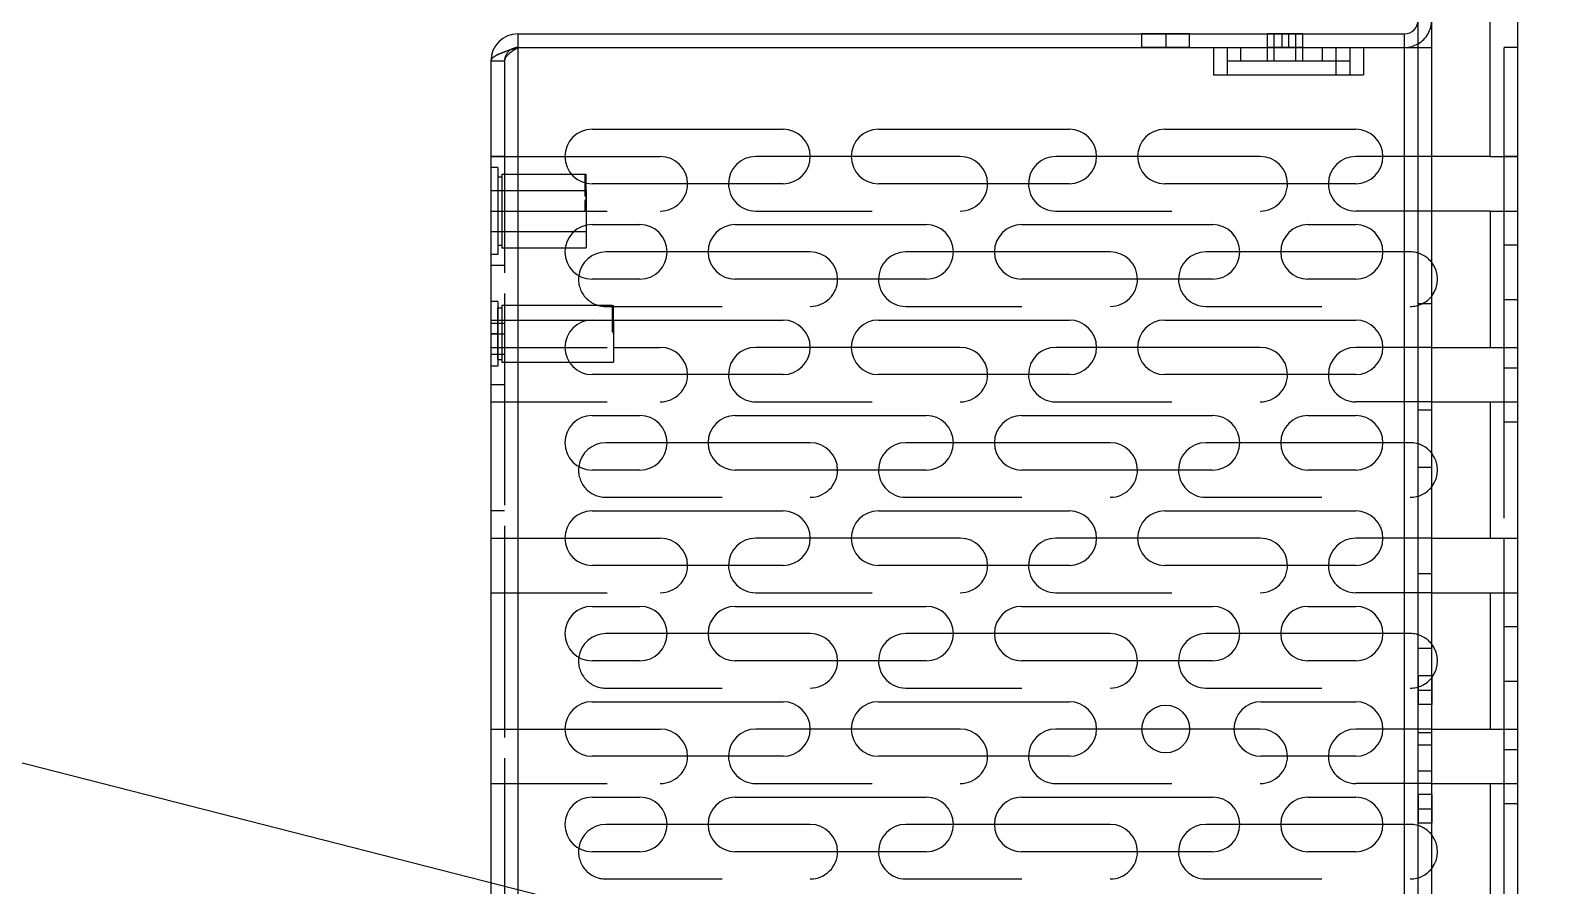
# Model space of a CAD drawing. Header units: millimetres. Extents: x 0 to 8948, y -1340 to 1100.
# Drawn here: x 1849.9 to 1960.7, y 618.4 to 681.2 of the extents above; entities that cross this region are included whole.
import ezdxf

# ---------------------------------------------------------------- set-up
doc = ezdxf.new("R2010")
doc.units = ezdxf.units.MM
doc.header["$LTSCALE"] = 85.25
doc.linetypes.add('HIDDEN', pattern=[0.2, 0.1, -0.1])
doc.layers.get('0').update_dxf_attribs({"linetype": 'CONTINUOUS'})
doc.layers.add('02___PRT_ALL_AXES', color=7, linetype='CONTINUOUS')
doc.layers.add('DEFAULT_2', color=8, linetype='HIDDEN')

msp = doc.modelspace()

# ---------------------------------------------------------------- linework, layer by layer
msp.add_line((0, 1100), (4304.922, 0))
at = {"color": 3, "linetype": 'Continuous'}
for p, q in [((1951.645, 454.448), (1951.645, 709.948)), ((1885.645, 680.948), (1950.645, 680.948)), ((1885.645, 470.948), (1885.645, 679.948)), ((1885.645, 679.948), (1936.645, 679.948)), ((1936.645, 679.948), (1936.645, 677.948)), ((1937.645, 679.948), (1937.645, 677.948)), ((1945.645, 677.948), (1945.645, 679.948)), ((1946.645, 679.948), (1946.645, 677.948)), ((1946.645, 679.948), (1951.645, 679.948)), ((1950.645, 524.598), (1950.645, 679.948)), ((1883.645, 678.948), (1883.645, 471.948)), ((1936.645, 677.948), (1946.645, 677.948)), ((1891.074, 673.948), (1905.074, 673.948)), ((1912.074, 673.948), (1926.074, 673.948)), ((1933.074, 673.948), (1947.074, 673.948)), ((1905.074, 669.948), (1891.074, 669.948)), ((1926.074, 669.948), (1912.074, 669.948)), ((1947.074, 669.948), (1933.074, 669.948)), ((1891.074, 666.948), (1894.574, 666.948)), ((1901.574, 666.948), (1915.574, 666.948)), ((1922.574, 666.948), (1936.574, 666.948)), ((1943.574, 666.948), (1947.074, 666.948)), ((1894.574, 662.948), (1891.074, 662.948)), ((1915.574, 662.948), (1901.574, 662.948)), ((1936.574, 662.948), (1922.574, 662.948)), ((1947.074, 662.948), (1943.574, 662.948)), ((1891.074, 659.948), (1905.074, 659.948)), ((1912.074, 659.948), (1926.074, 659.948)), ((1933.074, 659.948), (1947.074, 659.948)), ((1957.945, 657.948), (1957.945, 653.948)), ((1905.074, 655.948), (1891.074, 655.948)), ((1926.074, 655.948), (1912.074, 655.948)), ((1947.074, 655.948), (1933.074, 655.948)), ((1891.074, 652.948), (1894.574, 652.948)), ((1901.574, 652.948), (1915.574, 652.948)), ((1922.574, 652.948), (1936.574, 652.948)), ((1943.574, 652.948), (1947.074, 652.948)), ((1894.574, 648.948), (1891.074, 648.948)), ((1915.574, 648.948), (1901.574, 648.948)), ((1936.574, 648.948), (1922.574, 648.948)), ((1947.074, 648.948), (1943.574, 648.948)), ((1891.074, 645.948), (1905.074, 645.948)), ((1912.074, 645.948), (1926.074, 645.948)), ((1933.074, 645.948), (1947.074, 645.948)), ((1957.945, 643.948), (1957.945, 639.948)), ((1905.074, 641.948), (1891.074, 641.948)), ((1926.074, 641.948), (1912.074, 641.948)), ((1947.074, 641.948), (1933.074, 641.948)), ((1891.074, 638.948), (1894.574, 638.948)), ((1901.574, 638.948), (1915.574, 638.948)), ((1922.574, 638.948), (1936.574, 638.948)), ((1943.574, 638.948), (1947.074, 638.948)), ((1894.574, 634.948), (1891.074, 634.948)), ((1915.574, 634.948), (1901.574, 634.948)), ((1936.574, 634.948), (1922.574, 634.948)), ((1947.074, 634.948), (1943.574, 634.948)), ((1891.074, 631.948), (1905.074, 631.948)), ((1912.074, 631.948), (1926.074, 631.948)), ((1940.145, 631.948), (1947.074, 631.948)), ((1957.945, 629.948), (1957.945, 625.948)), ((1905.074, 627.948), (1891.074, 627.948)), ((1926.074, 627.948), (1912.074, 627.948)), ((1947.074, 627.948), (1940.145, 627.948)), ((1891.074, 624.948), (1894.574, 624.948)), ((1901.574, 624.948), (1915.574, 624.948)), ((1922.574, 624.948), (1936.574, 624.948)), ((1943.574, 624.948), (1947.074, 624.948)), ((1894.574, 620.948), (1891.074, 620.948)), ((1915.574, 620.948), (1901.574, 620.948)), ((1936.574, 620.948), (1922.574, 620.948)), ((1947.074, 620.948), (1943.574, 620.948))]:
    msp.add_line(p, q, dxfattribs=at)
at = {"color": 7, "linetype": 'Continuous'}
for p, q in [((1952.645, 589.948), (1952.645, 683.948)), ((1956.945, 671.948), (1956.945, 683.948)), ((1958.945, 683.948), (1958.945, 671.948)), ((1885.645, 679.948), (1885.645, 680.948)), ((1950.645, 679.948), (1950.645, 680.948)), ((1936.645, 679.948), (1946.645, 679.948)), ((1946.645, 678.948), (1945.645, 678.948)), ((1889.083, 671.948), (1896.074, 671.948)), ((1907.066, 671.948), (1903.074, 671.948)), ((1918.074, 671.948), (1910.083, 671.948)), ((1928.066, 671.948), (1925.074, 671.948)), ((1940.074, 671.948), (1931.083, 671.948)), ((1956.945, 671.948), (1958.945, 671.948)), ((1890.545, 670.642), (1890.545, 670.63)), ((1890.545, 670.642), (1890.645, 670.642)), ((1890.545, 670.63), (1890.645, 670.63)), ((1890.545, 670.306), (1890.545, 670.215)), ((1890.545, 670.306), (1890.645, 670.306)), ((1890.645, 670.298), (1890.545, 670.298)), ((1890.645, 670.255), (1890.545, 670.255)), ((1890.645, 670.242), (1890.545, 670.242)), ((1890.645, 670.238), (1890.545, 670.238)), ((1890.545, 670.215), (1890.645, 670.215)), ((1890.645, 670), (1890.645, 670.648)), ((1956.945, 667.948), (1956.945, 657.948)), ((1956.945, 667.948), (1958.945, 667.948)), ((1958.945, 667.948), (1958.945, 598.562)), ((1896.566, 664.948), (1892.074, 664.948)), ((1907.074, 664.948), (1899.583, 664.948)), ((1917.566, 664.948), (1914.074, 664.948)), ((1929.074, 664.948), (1920.583, 664.948)), ((1938.566, 664.948), (1936.074, 664.948)), ((1949.066, 664.948), (1941.583, 664.948)), ((1892.545, 659.693), (1892.545, 659.61)), ((1892.545, 659.693), (1892.645, 659.693)), ((1892.645, 659.675), (1892.545, 659.675)), ((1892.545, 659.61), (1892.645, 659.61)), ((1892.645, 658.948), (1892.645, 659.948)), ((1892.645, 657.948), (1896.074, 657.948)), ((1907.066, 657.948), (1903.074, 657.948)), ((1918.074, 657.948), (1910.083, 657.948)), ((1928.066, 657.948), (1925.074, 657.948)), ((1940.074, 657.948), (1931.083, 657.948)), ((1949.066, 657.948), (1947.074, 657.948)), ((1952.645, 657.948), (1958.945, 657.948)), ((1952.645, 653.948), (1958.945, 653.948)), ((1956.945, 653.948), (1956.945, 643.948)), ((1896.566, 650.948), (1892.074, 650.948)), ((1907.074, 650.948), (1899.583, 650.948)), ((1917.566, 650.948), (1914.074, 650.948)), ((1929.074, 650.948), (1920.583, 650.948)), ((1938.566, 650.948), (1936.074, 650.948)), ((1949.066, 650.948), (1941.583, 650.948)), ((1889.083, 643.948), (1896.074, 643.948)), ((1907.066, 643.948), (1903.074, 643.948)), ((1918.074, 643.948), (1910.083, 643.948)), ((1928.066, 643.948), (1925.074, 643.948)), ((1940.074, 643.948), (1931.083, 643.948)), ((1949.066, 643.948), (1947.074, 643.948)), ((1952.645, 643.948), (1958.945, 643.948)), ((1952.645, 639.948), (1958.945, 639.948)), ((1956.945, 639.948), (1956.945, 629.948)), ((1896.566, 636.948), (1892.074, 636.948)), ((1907.074, 636.948), (1899.583, 636.948)), ((1917.566, 636.948), (1914.074, 636.948)), ((1929.074, 636.948), (1920.583, 636.948)), ((1938.566, 636.948), (1936.074, 636.948)), ((1949.066, 636.948), (1941.583, 636.948)), ((1889.083, 629.948), (1896.074, 629.948)), ((1907.066, 629.948), (1903.074, 629.948)), ((1918.074, 629.948), (1910.083, 629.948)), ((1928.066, 629.948), (1925.074, 629.948)), ((1934.885, 629.948), (1931.404, 629.948)), ((1940.074, 629.948), (1938.156, 629.948)), ((1949.066, 629.948), (1947.074, 629.948)), ((1952.645, 629.948), (1958.945, 629.948)), ((1952.645, 625.948), (1958.945, 625.948)), ((1956.945, 625.948), (1956.945, 615.948)), ((1896.566, 622.948), (1892.074, 622.948)), ((1907.074, 622.948), (1899.583, 622.948)), ((1917.566, 622.948), (1914.074, 622.948)), ((1929.074, 622.948), (1920.583, 622.948)), ((1938.566, 622.948), (1936.074, 622.948)), ((1949.066, 622.948), (1941.583, 622.948))]:
    msp.add_line(p, q, dxfattribs=at)
at = {"color": 3, "linetype": 'Continuous'}
for centre, radius, start, end in [((1950.645, 681.948), 1, 270, 0), ((1885.645, 678.948), 2, 90, 180), ((1891.074, 671.948), 2, 90, 270), ((1905.074, 671.948), 2, 270, 90), ((1912.074, 671.948), 2, 90, 270), ((1926.074, 671.948), 2, 270, 90), ((1933.074, 671.948), 2, 90, 270), ((1947.074, 671.948), 2, 270, 90), ((1891.074, 664.948), 2, 90, 270), ((1894.574, 664.948), 2, 270, 90), ((1901.574, 664.948), 2, 90, 270), ((1915.574, 664.948), 2, 270, 90), ((1922.574, 664.948), 2, 90, 270), ((1936.574, 664.948), 2, 270, 90), ((1943.574, 664.948), 2, 90, 270), ((1947.074, 664.948), 2, 270, 90), ((1891.074, 657.948), 2, 90, 270), ((1905.074, 657.948), 2, 270, 90), ((1912.074, 657.948), 2, 90, 270), ((1926.074, 657.948), 2, 270, 90), ((1933.074, 657.948), 2, 90, 270), ((1947.074, 657.948), 2, 270, 90), ((1891.074, 650.948), 2, 90, 270), ((1894.574, 650.948), 2, 270, 90), ((1901.574, 650.948), 2, 90, 270), ((1915.574, 650.948), 2, 270, 90), ((1922.574, 650.948), 2, 90, 270), ((1936.574, 650.948), 2, 270, 90), ((1943.574, 650.948), 2, 90, 270), ((1947.074, 650.948), 2, 270, 90), ((1891.074, 643.948), 2, 90, 270), ((1905.074, 643.948), 2, 270, 90), ((1912.074, 643.948), 2, 90, 270), ((1926.074, 643.948), 2, 270, 90), ((1933.074, 643.948), 2, 90, 270), ((1947.074, 643.948), 2, 270, 90), ((1891.074, 636.948), 2, 90, 270), ((1894.574, 636.948), 2, 270, 90), ((1901.574, 636.948), 2, 90, 270), ((1915.574, 636.948), 2, 270, 90), ((1922.574, 636.948), 2, 90, 270), ((1936.574, 636.948), 2, 270, 90), ((1943.574, 636.948), 2, 90, 270), ((1947.074, 636.948), 2, 270, 90), ((1891.074, 629.948), 2, 90, 270), ((1905.074, 629.948), 2, 270, 90), ((1912.074, 629.948), 2, 90, 270), ((1926.074, 629.948), 2, 270, 90), ((1940.145, 629.948), 2, 90, 270), ((1947.074, 629.948), 2, 270, 90), ((1891.074, 622.948), 2, 90, 270), ((1894.574, 622.948), 2, 270, 90), ((1901.574, 622.948), 2, 90, 270), ((1915.574, 622.948), 2, 270, 90), ((1922.574, 622.948), 2, 90, 270), ((1936.574, 622.948), 2, 270, 90), ((1943.574, 622.948), 2, 90, 270), ((1947.074, 622.948), 2, 270, 90)]:
    msp.add_arc(centre, radius, start, end, dxfattribs=at)
at = {"color": 7, "linetype": 'Continuous'}
for centre, radius, start, end in [((1885.645, 678.948), 1, 90, 125.03149), ((1950.645, 681.948), 2, 271.54103, 300), ((1896.074, 669.948), 2, 0, 90), ((1903.074, 669.948), 2, 90, 180), ((1918.074, 669.948), 2, 0, 90), ((1925.074, 669.948), 2, 90, 180), ((1940.074, 669.948), 2, 0, 90), ((1892.074, 662.948), 2, 90, 172.45665), ((1907.074, 662.948), 2, 0, 90), ((1914.074, 662.948), 2, 90, 180), ((1929.074, 662.948), 2, 0, 90), ((1936.074, 662.948), 2, 90, 180), ((1951.074, 662.948), 2, 321.87082, 38.12918), ((1896.074, 655.948), 2, 0, 90), ((1903.074, 655.948), 2, 90, 180), ((1918.074, 655.948), 2, 0, 90), ((1925.074, 655.948), 2, 90, 180), ((1940.074, 655.948), 2, 0, 90), ((1947.074, 655.948), 2, 90, 180), ((1892.074, 648.948), 2, 90, 172.45665), ((1907.074, 648.948), 2, 0, 90), ((1914.074, 648.948), 2, 90, 180), ((1929.074, 648.948), 2, 0, 90), ((1936.074, 648.948), 2, 90, 180), ((1951.074, 648.948), 2, 321.87082, 38.12918), ((1896.074, 641.948), 2, 0, 90), ((1903.074, 641.948), 2, 90, 180), ((1918.074, 641.948), 2, 0, 90), ((1925.074, 641.948), 2, 90, 180), ((1940.074, 641.948), 2, 0, 90), ((1947.074, 641.948), 2, 90, 180), ((1892.074, 634.948), 2, 90, 172.45665), ((1907.074, 634.948), 2, 0, 90), ((1914.074, 634.948), 2, 90, 180), ((1929.074, 634.948), 2, 0, 90), ((1936.074, 634.948), 2, 90, 180), ((1951.074, 634.948), 2, 321.87082, 38.12918), ((1896.074, 627.948), 2, 0, 90), ((1903.074, 627.948), 2, 90, 180), ((1918.074, 627.948), 2, 0, 90), ((1925.074, 627.948), 2, 90, 180), ((1940.074, 627.948), 2, 0, 90), ((1947.074, 627.948), 2, 90, 180), ((1892.074, 620.948), 2, 90, 172.45665), ((1907.074, 620.948), 2, 0, 90), ((1914.074, 620.948), 2, 90, 180), ((1929.074, 620.948), 2, 0, 90), ((1936.074, 620.948), 2, 90, 180), ((1951.074, 620.948), 2, 321.87082, 38.12918)]:
    msp.add_arc(centre, radius, start, end, dxfattribs=at)
at = {"color": 3, "linetype": 'Continuous'}
msp.add_open_spline([(1885.645, 679.948), (1885.389, 679.867), (1884.912, 679.714), (1884.356, 679.513), (1883.995, 679.335), (1883.776, 679.198), (1883.645, 679.046), (1883.645, 678.948)], degree=3, knots=[0, 0, 0, 0, 0.3508799, 0.6538995, 0.7752095, 0.8724418, 1, 1, 1, 1], dxfattribs=at)
at = {"layer": '02___PRT_ALL_AXES', "color": 8, "linetype": 'HIDDEN'}
for p, q in [((1931.395, 679.948), (1931.395, 680.948)), ((1934.895, 680.948), (1931.395, 680.948)), ((1933.145, 680.948), (1933.145, 679.948)), ((1934.895, 679.948), (1934.895, 680.948)), ((1940.595, 678.948), (1940.595, 680.948)), ((1943.195, 680.948), (1940.595, 680.948)), ((1941.095, 678.948), (1941.095, 680.948)), ((1941.645, 680.948), (1941.645, 679.948)), ((1942.145, 680.948), (1942.145, 679.948)), ((1942.695, 678.948), (1942.695, 680.948)), ((1943.195, 678.948), (1943.195, 680.948)), ((1934.895, 679.948), (1931.395, 679.948)), ((1943.195, 679.948), (1940.595, 679.948)), ((1943.195, 678.948), (1940.595, 678.948)), ((1883.645, 671.948), (1883.645, 545.948)), ((1884.645, 671.948), (1883.645, 671.948)), ((1884.645, 671.948), (1884.645, 545.948)), ((1952.645, 671.948), (1949.066, 671.948)), ((1958.945, 671.948), (1957.945, 671.948)), ((1884.445, 670.648), (1889.564, 670.648)), ((1883.645, 669.448), (1890.645, 669.448)), ((1890.645, 669.448), (1890.645, 666.896)), ((1883.645, 667.948), (1884.645, 667.948)), ((1952.645, 667.948), (1947.074, 667.948)), ((1957.945, 667.948), (1958.945, 667.948)), ((1883.645, 666.448), (1890.645, 666.448)), ((1884.445, 665.248), (1889.104, 665.248)), ((1957.945, 665.448), (1957.945, 652.448)), ((1958.945, 665.448), (1957.945, 665.448)), ((1958.945, 665.448), (1958.945, 652.448)), ((1884.645, 663.948), (1883.645, 663.948)), ((1884.145, 657.053), (1884.145, 660.843)), ((1884.145, 660.843), (1884.445, 660.843)), ((1884.445, 661.043), (1884.445, 656.853)), ((1884.445, 661.043), (1892.545, 661.043)), ((1957.945, 661.448), (1958.945, 661.448)), ((1883.645, 659.948), (1892.645, 659.948)), ((1884.645, 659.698), (1883.645, 659.698)), ((1892.645, 659.948), (1892.645, 658.948)), ((1883.645, 658.948), (1884.645, 658.948)), ((1883.645, 657.948), (1892.645, 657.948)), ((1883.645, 657.448), (1884.645, 657.448)), ((1884.145, 657.053), (1884.445, 657.053)), ((1884.445, 656.853), (1889.41, 656.853)), ((1957.945, 656.448), (1958.945, 656.448)), ((1884.645, 655.198), (1883.645, 655.198)), ((1958.945, 652.448), (1957.945, 652.448)), ((1884.645, 645.948), (1883.645, 645.948)), ((1957.945, 637.448), (1957.945, 624.448)), ((1958.945, 637.448), (1957.945, 637.448)), ((1958.945, 637.448), (1958.945, 624.448)), ((1951.645, 633.838), (1951.645, 631.738)), ((1952.645, 633.838), (1951.645, 633.838)), ((1952.645, 633.838), (1952.645, 631.738)), ((1957.945, 633.448), (1958.945, 633.448)), ((1951.645, 632.788), (1952.645, 632.788)), ((1952.645, 631.738), (1951.645, 631.738)), ((1957.945, 628.448), (1958.945, 628.448)), ((1951.645, 625.138), (1951.645, 623.038)), ((1952.645, 625.138), (1951.645, 625.138)), ((1952.645, 625.138), (1952.645, 623.038)), ((1958.945, 624.448), (1957.945, 624.448)), ((1951.645, 624.088), (1952.645, 624.088)), ((1952.645, 623.038), (1951.645, 623.038))]:
    msp.add_line(p, q, dxfattribs=at)
at = {"layer": '02___PRT_ALL_AXES', "color": 7, "linetype": 'Continuous'}
for p, q in [((1949.066, 671.948), (1947.074, 671.948)), ((1956.945, 671.948), (1952.645, 671.948)), ((1958.945, 671.948), (1958.945, 667.948)), ((1889.564, 670.648), (1890.645, 670.648)), ((1956.945, 667.948), (1952.645, 667.948)), ((1890.645, 666.896), (1890.645, 665.248)), ((1889.104, 665.248), (1890.645, 665.248)), ((1892.645, 658.948), (1892.645, 656.853)), ((1889.41, 656.853), (1892.645, 656.853))]:
    msp.add_line(p, q, dxfattribs=at)
at = {"layer": '02___PRT_ALL_AXES', "color": 3, "linetype": 'Continuous'}
msp.add_line((1957.945, 671.948), (1957.945, 667.948), dxfattribs=at)
msp.add_circle((1933.145, 629.948), 1.75, dxfattribs=at)
at = {"layer": '02___PRT_ALL_AXES', "color": 7, "linetype": 'Continuous'}
msp.add_arc((1947.074, 669.948), 2, 90, 180, dxfattribs=at)
at = {"layer": '02___PRT_ALL_AXES', "color": 8, "linetype": 'HIDDEN'}
msp.add_arc((1947.074, 669.948), 2, 180, 270, dxfattribs=at)
at = {"layer": 'DEFAULT_2', "color": 8, "linetype": 'HIDDEN'}
for p, q in [((1957.945, 696.948), (1957.945, 671.948)), ((1938.645, 678.948), (1938.645, 679.948)), ((1944.645, 678.948), (1944.645, 679.948)), ((1947.645, 679.948), (1947.645, 677.948)), ((1951.645, 679.948), (1952.645, 679.948)), ((1958.945, 679.948), (1957.945, 679.948)), ((1884.645, 678.948), (1883.645, 678.948)), ((1884.645, 678.948), (1884.645, 471.948)), ((1945.645, 678.948), (1937.645, 678.948)), ((1946.645, 677.948), (1947.645, 677.948)), ((1883.645, 671.948), (1889.083, 671.948)), ((1910.083, 671.948), (1907.066, 671.948)), ((1931.083, 671.948), (1928.066, 671.948)), ((1884.145, 671.148), (1883.645, 671.148)), ((1884.145, 671.148), (1884.145, 664.748)), ((1884.145, 670.448), (1884.445, 670.448)), ((1884.445, 670.648), (1884.445, 665.248)), ((1890.545, 670.646), (1890.545, 670.642)), ((1890.545, 670.646), (1890.645, 670.646)), ((1890.545, 670.634), (1890.645, 670.634)), ((1890.545, 670.63), (1890.545, 670.306)), ((1890.545, 670.588), (1890.645, 670.588)), ((1890.545, 670.559), (1890.645, 670.559)), ((1890.645, 670.535), (1890.545, 670.535)), ((1890.645, 670.336), (1890.545, 670.336)), ((1890.645, 670.332), (1890.545, 670.332)), ((1890.645, 670.329), (1890.545, 670.329)), ((1890.645, 670.227), (1890.545, 670.227)), ((1890.545, 670.215), (1890.545, 669.031)), ((1890.645, 670.203), (1890.545, 670.203)), ((1890.645, 670.201), (1890.545, 670.201)), ((1890.645, 670.158), (1890.545, 670.158)), ((1890.645, 670.138), (1890.545, 670.138)), ((1890.645, 670.078), (1890.545, 670.078)), ((1890.645, 670.067), (1890.545, 670.067)), ((1890.645, 670.027), (1890.545, 670.027)), ((1890.645, 670.01), (1890.545, 670.01)), ((1890.645, 669.969), (1890.545, 669.969)), ((1890.645, 669.933), (1890.545, 669.933)), ((1890.645, 669.922), (1890.545, 669.922)), ((1890.645, 669.883), (1890.545, 669.883)), ((1890.645, 669.882), (1890.545, 669.882)), ((1890.645, 669.868), (1890.545, 669.868)), ((1890.645, 669.849), (1890.545, 669.849)), ((1890.645, 669.839), (1890.545, 669.839)), ((1890.645, 669.829), (1890.545, 669.829)), ((1890.645, 669.809), (1890.545, 669.809)), ((1890.645, 669.797), (1890.545, 669.797)), ((1890.645, 669.795), (1890.545, 669.795)), ((1890.645, 669.793), (1890.545, 669.793)), ((1890.645, 669.788), (1890.545, 669.788)), ((1890.645, 669.766), (1890.545, 669.766)), ((1890.645, 669.734), (1890.545, 669.734)), ((1890.645, 669.733), (1890.545, 669.733)), ((1890.645, 669.717), (1890.545, 669.717)), ((1890.645, 669.704), (1890.545, 669.704)), ((1890.645, 669.7), (1890.545, 669.7)), ((1890.645, 669.679), (1890.545, 669.679)), ((1890.645, 669.666), (1890.545, 669.666)), ((1890.645, 669.665), (1890.545, 669.665)), ((1890.645, 669.658), (1890.545, 669.658)), ((1890.645, 669.621), (1890.545, 669.621)), ((1890.645, 669.619), (1890.545, 669.619)), ((1890.645, 669.608), (1890.545, 669.608)), ((1890.645, 669.607), (1890.545, 669.607)), ((1890.645, 669.589), (1890.545, 669.589)), ((1890.645, 669.588), (1890.545, 669.588)), ((1890.645, 667.948), (1890.645, 670)), ((1890.645, 669.543), (1890.545, 669.543)), ((1890.645, 669.517), (1890.545, 669.517)), ((1890.645, 669.513), (1890.545, 669.513)), ((1890.645, 669.509), (1890.545, 669.509)), ((1890.645, 669.477), (1890.545, 669.477)), ((1890.645, 669.475), (1890.545, 669.475)), ((1890.645, 669.459), (1890.545, 669.459)), ((1890.645, 669.443), (1890.545, 669.443)), ((1890.645, 669.439), (1890.545, 669.439)), ((1890.645, 669.423), (1890.545, 669.423)), ((1890.645, 669.416), (1890.545, 669.416)), ((1890.645, 669.416), (1890.545, 669.416)), ((1890.645, 669.412), (1890.545, 669.412)), ((1890.645, 669.394), (1890.545, 669.394)), ((1890.645, 669.361), (1890.545, 669.361)), ((1890.645, 669.351), (1890.545, 669.351)), ((1890.645, 669.337), (1890.545, 669.337)), ((1890.645, 669.331), (1890.545, 669.331)), ((1890.645, 669.317), (1890.545, 669.317)), ((1890.645, 669.27), (1890.545, 669.27)), ((1890.645, 669.265), (1890.545, 669.265)), ((1890.645, 669.241), (1890.545, 669.241)), ((1890.645, 669.231), (1890.545, 669.231)), ((1890.645, 669.216), (1890.545, 669.216)), ((1890.645, 669.207), (1890.545, 669.207)), ((1890.645, 669.182), (1890.545, 669.182)), ((1890.645, 669.178), (1890.545, 669.178)), ((1890.645, 669.131), (1890.545, 669.131)), ((1890.645, 669.097), (1890.545, 669.097)), ((1890.645, 669.036), (1890.545, 669.036)), ((1890.645, 669.031), (1890.545, 669.031)), ((1890.545, 668.709), (1890.545, 667.954)), ((1890.645, 668.709), (1890.545, 668.709)), ((1890.545, 668.698), (1890.645, 668.698)), ((1890.645, 668.686), (1890.545, 668.686)), ((1890.545, 668.579), (1890.645, 668.579)), ((1883.645, 667.948), (1896.074, 667.948)), ((1890.645, 668.099), (1890.545, 668.099)), ((1890.645, 667.977), (1890.545, 667.977)), ((1890.645, 667.954), (1890.545, 667.954)), ((1903.074, 667.948), (1918.074, 667.948)), ((1925.074, 667.948), (1940.074, 667.948)), ((1957.945, 667.948), (1957.945, 657.948)), ((1884.145, 665.448), (1884.445, 665.448)), ((1884.145, 664.748), (1883.645, 664.748)), ((1899.583, 664.948), (1896.566, 664.948)), ((1920.583, 664.948), (1917.566, 664.948)), ((1941.583, 664.948), (1938.566, 664.948)), ((1951.074, 664.948), (1949.066, 664.948)), ((1884.145, 661.323), (1883.645, 661.323)), ((1884.145, 661.323), (1884.145, 656.573)), ((1892.074, 660.948), (1907.074, 660.948)), ((1892.545, 661.043), (1892.545, 659.693)), ((1892.545, 661.019), (1892.645, 661.019)), ((1892.545, 660.998), (1892.645, 660.998)), ((1892.645, 660.946), (1892.545, 660.946)), ((1892.645, 660.93), (1892.545, 660.93)), ((1892.645, 660.926), (1892.545, 660.926)), ((1892.645, 659.948), (1892.645, 661.019)), ((1914.074, 660.948), (1929.074, 660.948)), ((1936.074, 660.948), (1951.074, 660.948)), ((1951.645, 661.168), (1952.645, 661.168)), ((1892.545, 660.498), (1892.645, 660.498)), ((1892.645, 660.476), (1892.545, 660.476)), ((1892.645, 660.443), (1892.545, 660.443)), ((1892.645, 660.438), (1892.545, 660.438)), ((1892.645, 660.417), (1892.545, 660.417)), ((1892.645, 660.414), (1892.545, 660.414)), ((1892.645, 660.41), (1892.545, 660.41)), ((1892.545, 660.409), (1892.645, 660.409)), ((1892.645, 660.393), (1892.545, 660.393)), ((1892.645, 660.329), (1892.545, 660.329)), ((1892.645, 660.326), (1892.545, 660.326)), ((1892.645, 660.298), (1892.545, 660.298)), ((1892.645, 660.296), (1892.545, 660.296)), ((1892.645, 660.287), (1892.545, 660.287)), ((1892.645, 660.283), (1892.545, 660.283)), ((1892.645, 660.272), (1892.545, 660.272)), ((1892.645, 660.27), (1892.545, 660.27)), ((1892.645, 660.268), (1892.545, 660.268)), ((1892.645, 660.267), (1892.545, 660.267)), ((1892.645, 660.262), (1892.545, 660.262)), ((1892.645, 660.237), (1892.545, 660.237)), ((1892.645, 660.231), (1892.545, 660.231)), ((1892.645, 660.227), (1892.545, 660.227)), ((1892.645, 660.218), (1892.545, 660.218)), ((1892.645, 660.207), (1892.545, 660.207)), ((1892.645, 660.203), (1892.545, 660.203)), ((1892.645, 660.201), (1892.545, 660.201)), ((1892.545, 660.186), (1892.645, 660.186)), ((1892.645, 660.182), (1892.545, 660.182)), ((1892.645, 660.174), (1892.545, 660.174)), ((1892.645, 660.166), (1892.545, 660.166)), ((1892.645, 660.15), (1892.545, 660.15)), ((1892.645, 660.148), (1892.545, 660.148)), ((1892.645, 660.114), (1892.545, 660.114)), ((1892.645, 660.106), (1892.545, 660.106)), ((1892.645, 660.099), (1892.545, 660.099)), ((1892.645, 660.082), (1892.545, 660.082)), ((1892.645, 660.069), (1892.545, 660.069)), ((1892.645, 660.061), (1892.545, 660.061)), ((1892.645, 660.059), (1892.545, 660.059)), ((1892.645, 660.058), (1892.545, 660.058)), ((1892.645, 660.056), (1892.545, 660.056)), ((1892.545, 660.047), (1892.645, 660.047)), ((1892.645, 660.044), (1892.545, 660.044)), ((1892.645, 660.042), (1892.545, 660.042)), ((1892.645, 659.989), (1892.545, 659.989)), ((1892.645, 659.974), (1892.545, 659.974)), ((1892.645, 659.889), (1892.545, 659.889)), ((1892.645, 659.887), (1892.545, 659.887)), ((1892.645, 659.858), (1892.545, 659.858)), ((1892.645, 659.818), (1892.545, 659.818)), ((1892.645, 659.79), (1892.545, 659.79)), ((1892.645, 659.789), (1892.545, 659.789)), ((1892.645, 659.787), (1892.545, 659.787)), ((1892.545, 659.787), (1892.645, 659.787)), ((1892.645, 659.782), (1892.545, 659.782)), ((1892.645, 659.771), (1892.545, 659.771)), ((1892.645, 659.762), (1892.545, 659.762)), ((1892.645, 659.757), (1892.545, 659.757)), ((1892.645, 659.726), (1892.545, 659.726)), ((1892.645, 659.687), (1892.545, 659.687)), ((1892.645, 659.685), (1892.545, 659.685)), ((1892.645, 659.68), (1892.545, 659.68)), ((1892.645, 659.671), (1892.545, 659.671)), ((1892.545, 659.669), (1892.645, 659.669)), ((1892.645, 659.669), (1892.545, 659.669)), ((1892.645, 659.63), (1892.545, 659.63)), ((1892.645, 659.624), (1892.545, 659.624)), ((1892.545, 659.61), (1892.545, 659.075)), ((1892.645, 659.599), (1892.545, 659.599)), ((1884.145, 658.948), (1883.645, 658.948)), ((1892.645, 659.589), (1892.545, 659.589)), ((1892.645, 659.573), (1892.545, 659.573)), ((1892.645, 659.569), (1892.545, 659.569)), ((1892.645, 659.557), (1892.545, 659.557)), ((1892.645, 659.507), (1892.545, 659.507)), ((1892.645, 659.496), (1892.545, 659.496)), ((1892.645, 659.491), (1892.545, 659.491)), ((1892.645, 659.48), (1892.545, 659.48)), ((1892.645, 659.435), (1892.545, 659.435)), ((1892.645, 659.43), (1892.545, 659.43)), ((1892.645, 659.418), (1892.545, 659.418)), ((1892.645, 659.387), (1892.545, 659.387)), ((1892.645, 659.385), (1892.545, 659.385)), ((1892.645, 659.375), (1892.545, 659.375)), ((1892.645, 659.369), (1892.545, 659.369)), ((1892.645, 659.367), (1892.545, 659.367)), ((1892.645, 659.357), (1892.545, 659.357)), ((1892.645, 659.316), (1892.545, 659.316)), ((1892.645, 659.3), (1892.545, 659.3)), ((1892.645, 659.296), (1892.545, 659.296)), ((1892.645, 659.293), (1892.545, 659.293)), ((1892.645, 659.276), (1892.545, 659.276)), ((1892.645, 659.253), (1892.545, 659.253)), ((1892.645, 659.241), (1892.545, 659.241)), ((1892.645, 659.239), (1892.545, 659.239)), ((1892.645, 659.236), (1892.545, 659.236)), ((1892.645, 659.225), (1892.545, 659.225)), ((1892.645, 659.196), (1892.545, 659.196)), ((1892.645, 659.194), (1892.545, 659.194)), ((1892.645, 659.185), (1892.545, 659.185)), ((1892.645, 659.18), (1892.545, 659.18)), ((1892.645, 659.178), (1892.545, 659.178)), ((1892.645, 659.155), (1892.545, 659.155)), ((1892.645, 659.144), (1892.545, 659.144)), ((1892.645, 659.109), (1892.545, 659.109)), ((1892.645, 659.105), (1892.545, 659.105)), ((1892.645, 659.078), (1892.545, 659.078)), ((1892.645, 659.075), (1892.545, 659.075)), ((1883.645, 657.948), (1892.645, 657.948)), ((1910.083, 657.948), (1907.066, 657.948)), ((1931.083, 657.948), (1928.066, 657.948)), ((1952.645, 657.948), (1949.066, 657.948)), ((1884.145, 656.573), (1883.645, 656.573)), ((1883.645, 653.948), (1896.074, 653.948)), ((1903.074, 653.948), (1918.074, 653.948)), ((1925.074, 653.948), (1940.074, 653.948)), ((1952.645, 653.948), (1947.074, 653.948)), ((1951.645, 653.368), (1952.645, 653.368)), ((1957.945, 653.948), (1957.945, 643.948)), ((1899.583, 650.948), (1896.566, 650.948)), ((1920.583, 650.948), (1917.566, 650.948)), ((1941.583, 650.948), (1938.566, 650.948)), ((1951.074, 650.948), (1949.066, 650.948)), ((1951.645, 649.168), (1952.645, 649.168)), ((1892.074, 646.948), (1907.074, 646.948)), ((1914.074, 646.948), (1929.074, 646.948)), ((1936.074, 646.948), (1951.074, 646.948)), ((1883.645, 643.948), (1889.083, 643.948)), ((1910.083, 643.948), (1907.066, 643.948)), ((1931.083, 643.948), (1928.066, 643.948)), ((1952.645, 643.948), (1949.066, 643.948)), ((1951.645, 641.368), (1952.645, 641.368)), ((1883.645, 639.948), (1896.074, 639.948)), ((1903.074, 639.948), (1918.074, 639.948)), ((1925.074, 639.948), (1940.074, 639.948)), ((1952.645, 639.948), (1947.074, 639.948)), ((1957.945, 639.948), (1957.945, 629.948)), ((1899.583, 636.948), (1896.566, 636.948)), ((1920.583, 636.948), (1917.566, 636.948)), ((1941.583, 636.948), (1938.566, 636.948)), ((1951.074, 636.948), (1949.066, 636.948)), ((1951.645, 635.888), (1952.645, 635.888)), ((1892.074, 632.948), (1907.074, 632.948)), ((1914.074, 632.948), (1929.074, 632.948)), ((1936.074, 632.948), (1951.074, 632.948)), ((1883.645, 629.948), (1889.083, 629.948)), ((1910.083, 629.948), (1907.066, 629.948)), ((1931.404, 629.948), (1928.066, 629.948)), ((1938.156, 629.948), (1934.885, 629.948)), ((1952.645, 629.948), (1949.066, 629.948)), ((1951.645, 629.688), (1952.645, 629.688)), ((1951.645, 628.788), (1952.645, 628.788)), ((1951.645, 626.888), (1952.645, 626.888)), ((1883.645, 625.948), (1896.074, 625.948)), ((1903.074, 625.948), (1918.074, 625.948)), ((1925.074, 625.948), (1940.074, 625.948)), ((1952.645, 625.948), (1947.074, 625.948)), ((1957.945, 625.948), (1957.945, 615.948)), ((1899.583, 622.948), (1896.566, 622.948)), ((1920.583, 622.948), (1917.566, 622.948)), ((1941.583, 622.948), (1938.566, 622.948)), ((1951.074, 622.948), (1949.066, 622.948)), ((1892.074, 618.948), (1907.074, 618.948)), ((1914.074, 618.948), (1929.074, 618.948)), ((1936.074, 618.948), (1951.074, 618.948))]:
    msp.add_line(p, q, dxfattribs=at)
for centre, radius, start, end in [((1950.645, 681.948), 2, 300, 0), ((1885.645, 678.948), 1, 125.03149, 180), ((1950.645, 681.948), 2, 270, 271.54103), ((1896.074, 669.948), 2, 270, 0), ((1903.074, 669.948), 2, 180, 270), ((1918.074, 669.948), 2, 270, 0), ((1925.074, 669.948), 2, 180, 270), ((1940.074, 669.948), 2, 270, 0), ((1951.074, 662.948), 2, 38.12918, 90), ((1892.074, 662.948), 2, 172.45665, 270), ((1907.074, 662.948), 2, 270, 0), ((1914.074, 662.948), 2, 180, 270), ((1929.074, 662.948), 2, 270, 0), ((1936.074, 662.948), 2, 180, 270), ((1951.074, 662.948), 2, 270, 321.87082), ((1896.074, 655.948), 2, 270, 0), ((1903.074, 655.948), 2, 180, 270), ((1918.074, 655.948), 2, 270, 0), ((1925.074, 655.948), 2, 180, 270), ((1940.074, 655.948), 2, 270, 0), ((1947.074, 655.948), 2, 180, 270), ((1951.074, 648.948), 2, 38.12918, 90), ((1892.074, 648.948), 2, 172.45665, 270), ((1907.074, 648.948), 2, 270, 0), ((1914.074, 648.948), 2, 180, 270), ((1929.074, 648.948), 2, 270, 0), ((1936.074, 648.948), 2, 180, 270), ((1951.074, 648.948), 2, 270, 321.87082), ((1896.074, 641.948), 2, 270, 0), ((1903.074, 641.948), 2, 180, 270), ((1918.074, 641.948), 2, 270, 0), ((1925.074, 641.948), 2, 180, 270), ((1940.074, 641.948), 2, 270, 0), ((1947.074, 641.948), 2, 180, 270), ((1951.074, 634.948), 2, 38.12918, 90), ((1892.074, 634.948), 2, 172.45665, 270), ((1907.074, 634.948), 2, 270, 0), ((1914.074, 634.948), 2, 180, 270), ((1929.074, 634.948), 2, 270, 0), ((1936.074, 634.948), 2, 180, 270), ((1951.074, 634.948), 2, 270, 321.87082), ((1896.074, 627.948), 2, 270, 0), ((1903.074, 627.948), 2, 180, 270), ((1918.074, 627.948), 2, 270, 0), ((1925.074, 627.948), 2, 180, 270), ((1940.074, 627.948), 2, 270, 0), ((1947.074, 627.948), 2, 180, 270), ((1951.074, 620.948), 2, 38.12918, 90), ((1892.074, 620.948), 2, 172.45665, 270), ((1907.074, 620.948), 2, 270, 0), ((1914.074, 620.948), 2, 180, 270), ((1929.074, 620.948), 2, 270, 0), ((1936.074, 620.948), 2, 180, 270), ((1951.074, 620.948), 2, 270, 321.87082)]:
    msp.add_arc(centre, radius, start, end, dxfattribs=at)
for points, knots in [([(1885.071, 679.763), (1884.878, 679.699), (1884.529, 679.577), (1884.127, 679.409), (1883.878, 679.263), (1883.725, 679.146), (1883.645, 679.024), (1883.645, 678.948)], [0, 0, 0, 0, 0.3589742, 0.6541261, 0.770894, 0.8657475, 1, 1, 1, 1]), ([(1885.645, 679.948), (1885.516, 679.866), (1885.271, 679.709), (1884.891, 679.433), (1884.645, 679.141), (1884.645, 678.948)], [0, 0, 0, 0, 0.3160847, 0.5993038, 1, 1, 1, 1]), ([(1885.645, 679.948), (1885.5, 679.902), (1885.309, 679.841), (1885.118, 679.778), (1885.071, 679.763)], [0, 0, 0, 0, 0.7542178, 1, 1, 1, 1])]:
    msp.add_open_spline(points, degree=3, knots=knots, dxfattribs=at)

doc.saveas('drawing.dxf')
